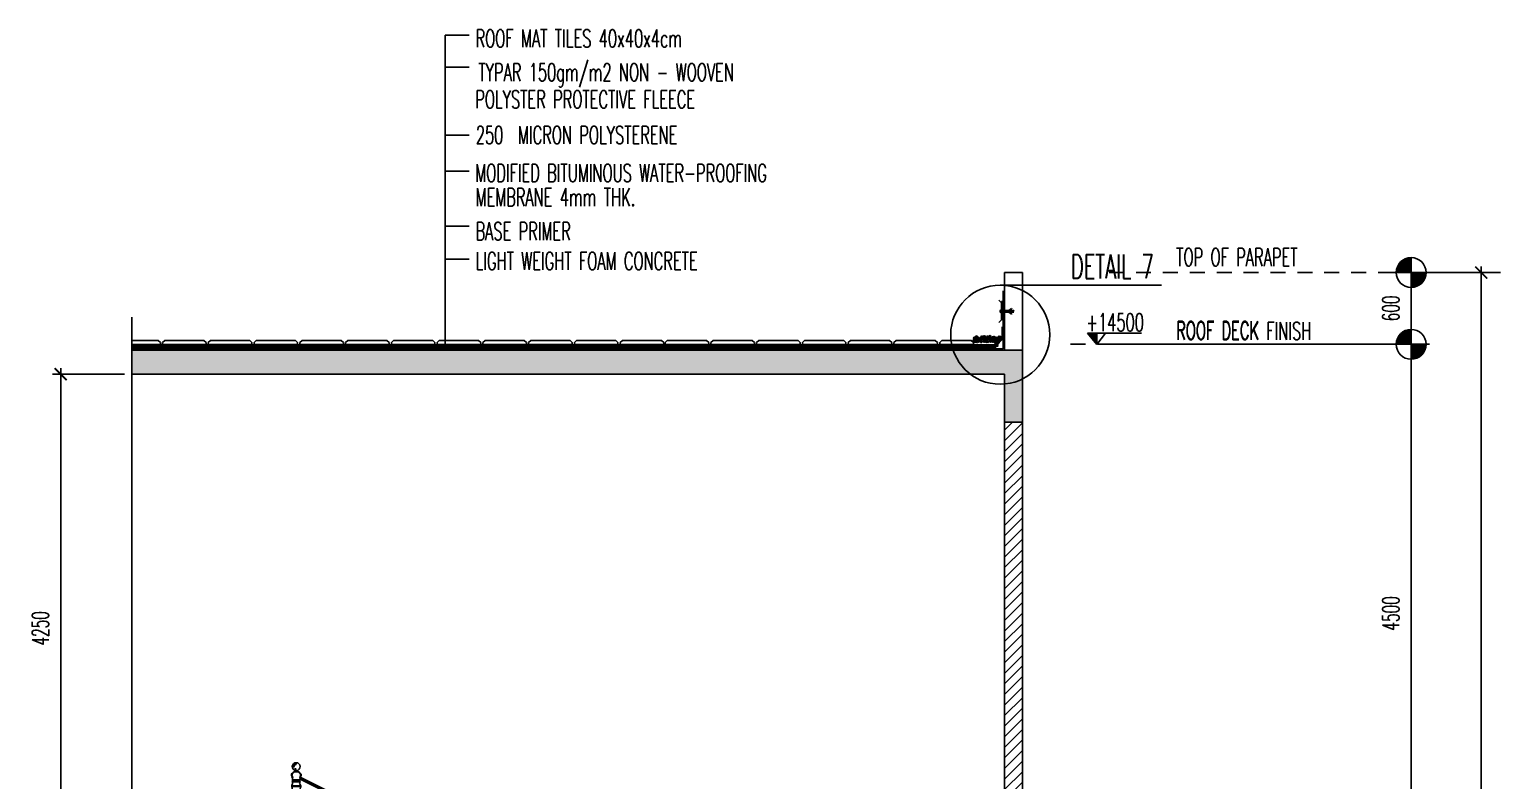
# Model space of a CAD drawing. Extents: x 418021.3 to 418070.1, y 43443.2 to 43479.4.
# Drawn here: x 418033.19 to 418045.52, y 43469.79 to 43476.07 of the extents above; entities that cross this region are included whole.
import ezdxf

# ---------------------------------------------------------------- set-up
doc = ezdxf.new("R2010")
doc.units = 0
doc.header["$MEASUREMENT"] = 0
doc.header["$PDMODE"] = 3
doc.header["$PDSIZE"] = 0.1
doc.linetypes.add('HIDDEN', pattern=[0.375, 0.25, -0.125])
doc.linetypes.add('HIDDEN2', pattern=[0.1875, 0.125, -0.0625])
doc.layers.get('0').update_dxf_attribs({"linetype": 'CONTINUOUS'})
doc.layers.get('DEFPOINTS').update_dxf_attribs({"linetype": 'CONTINUOUS'})
for name, color, linetype in [('2', 11, 'CONTINUOUS'), ('D', 11, 'CONTINUOUS'), ('DIM', 4, 'CONTINUOUS'), ('DIM-OUT', 4, 'CONTINUOUS'), ('EL-LEVS', 4, 'CONTINUOUS'), ('ELE', 3, 'CONTINUOUS'), ('ELEV-LEV', 3, 'CONTINUOUS'), ('Handrail', 4, 'CONTINUOUS'), ('Hatch', 11, 'CONTINUOUS'), ('Plaster', 7, 'CONTINUOUS'), ('RC', 3, 'CONTINUOUS'), ('Step', 3, 'CONTINUOUS'), ('TXT', 2, 'CONTINUOUS'), ('TXT1', 2, 'CONTINUOUS'), ('WALL', 6, 'CONTINUOUS')]:
    doc.layers.add(name, color=color, linetype=linetype)
doc.styles.add('ROMANS', font='ROMANS.shx', dxfattribs={"width": 0.6})
doc.linetypes.add('BATTING', pattern='A,0.0001,-0.1,[134,ltypeshp.shx,S=0.1,R=0,X=-0.1,Y=0],-0.2,[134,ltypeshp.shx,S=0.1,R=180,X=0.1,Y=0],-0.1', length=0.4001)
doc.dimstyles.new('STANDARD in', dxfattribs={"dimtxt": 0.14, "dimasz": 0.1, "dimexe": 0.07, "dimexo": 0.05, "dimgap": 0.1, "dimtad": 1, "dimdec": 0, "dimlfac": 1000, "dimzin": 0, "dimdsep": 46, "dimtxsty": 'ROMANS', "dimblk": 'ARCHTICK', "dimcen": 0.05, "dimdle": 0.05, "dimclrd": 4, "dimclre": 4, "dimclrt": 2, "dimadec": 0, "dimazin": 0, "dimtfac": 1, "dimtdec": 0, "dimtmove": 2, "dimatfit": 3, "dimfxl": 0, "dimtolj": 1, "dimtzin": 0, "dimarcsym": 0})

# ---------------------------------------------------------------- blocks, each defined once
blk = doc.blocks.new('A$C2B08356D')
at = {"layer": '2'}
for p, q in [((0.05, 0.717), (0.05, 0.075)), ((0.054, 0.717), (0.054, 0.075)), ((0.064, 0.717), (0.064, 0.075)), ((0.068, 0.717), (0.068, 0.075)), ((0.078, 0.717), (0.078, 0.075)), ((0.083, 0.717), (0.083, 0.075)), ((0.092, 0.717), (0.092, 0.075)), ((0.097, 0.717), (0.097, 0.075))]:
    blk.add_line(p, q, dxfattribs=at)
for centre in [(0.052, 0.717), (0.066, 0.717), (0.08, 0.717), (0.094, 0.717)]:
    blk.add_arc(centre, 0.00236, 0, 180, dxfattribs=at)
at = {"layer": 'D'}
for centre, radius, start, end in [((0.073, 0.969), 0.033, 278.2132, 261.7868), ((0.073, 0.969), 0.0236, 98.1711, 183.3862), ((0.073, 0.969), 0.0189, 98.1711, 183.3862), ((0.07, 0.99), 0.00238, 286.4552, 89.887), ((0.052, 0.968), 0.00236, 186.5091, 0.2633), ((0.064, 0.95), 0.00237, 68.5646, 237.9249), ((0.073, 0.969), 0.0236, 243.2448, 261.7868), ((0.073, 0.969), 0.0189, 243.2448, 261.7868), ((0.069, 0.948), 0.00248, 279.6354, 63.9382)]:
    blk.add_arc(centre, radius, start, end, dxfattribs=at)
at = {"layer": 'Handrail'}
for p, q in [((0.045, 0.879), (0.044, 0.885)), ((0.05, 0.916), (0.05, 0.926)), ((0.05, 0.926), (0.097, 0.926)), ((0.068, 0.936), (0.078, 0.936)), ((0.068, 0.926), (0.068, 0.936)), ((0.078, 0.926), (0.078, 0.936)), ((0.097, 0.918), (0.097, 0.926)), ((0.102, 0.879), (0.102, 0.885)), ((0.035, 0.804), (0.035, 0.808)), ((0.035, 0.808), (0.111, 0.808)), ((0.035, 0.804), (0.111, 0.804)), ((0.073, 0.86), (0.045, 0.86)), ((0.073, 0.851), (0.045, 0.851)), ((0.073, 0.841), (0.045, 0.841)), ((0.045, 0.757), (0.101, 0.757)), ((0.045, 0.747), (0.045, 0.075)), ((0.045, 0.747), (0.101, 0.747)), ((0.073, 0.86), (0.101, 0.86)), ((0.073, 0.851), (0.101, 0.851)), ((0.073, 0.841), (0.101, 0.841)), ((0.101, 0.747), (0.101, 0.075)), ((0.111, 0.808), (0.111, 0.804)), ((0.017, 0.033), (0.125, 0.033)), ((0.028, 0.042), (0.113, 0.042)), ((0.045, 0.075), (0.102, 0.075)), ((0.045, 0.066), (0.101, 0.066)), ((0.045, 0.042), (0.097, 0.042)), ((0.132, 0.001), (0.132, 0))]:
    blk.add_line(p, q, dxfattribs=at)
for centre, radius, start, end in [((0.053, 0.898), 0.0204, 98.7958, 221.6777), ((0.053, 0.898), 0.0157, 122.816, 237.184), ((0.024, 0.874), 0.0171, 355.2677, 37.2275), ((0.045, 0.865), 0.00472, 90, 270), ((0.044, 0.873), 0.0027, 175.2677, 299.2972), ((0.094, 0.898), 0.0204, 318.3223, 81.6001), ((0.101, 0.865), 0.00472, 270, 90), ((0.094, 0.898), 0.0157, 302.816, 57.184), ((0.103, 0.873), 0.0027, 240.7028, 4.7323), ((0.123, 0.874), 0.0171, 142.7725, 184.7323), ((0.087, 0.801), 0.0521, 144.0908, 172.3064), ((-0.033, 0.777), 0.0734, 350.0762, 21.4955), ((0.046, 0.763), 0.00657, 170.0762, 260.8268), ((0.045, 0.856), 0.00472, 90, 270), ((0.045, 0.846), 0.00472, 90, 270), ((0.045, 0.837), 0.00472, 90, 270), ((0.045, 0.752), 0.00472, 90, 270), ((0.101, 0.856), 0.00472, 270, 90), ((0.101, 0.846), 0.00472, 270, 90), ((0.101, 0.837), 0.00472, 270, 90), ((0.059, 0.801), 0.0521, 7.6936, 35.9092), ((0.1, 0.763), 0.00657, 279.1732, 9.9238), ((0.101, 0.752), 0.00472, 270, 90), ((0.179, 0.777), 0.0734, 158.5045, 189.9238), ((0.017, 0.017), 0.0165, 90, 270), ((0.028, 0.038), 0.00472, 90, 270), ((0.045, 0.054), 0.0118, 90, 270), ((0.045, 0.071), 0.00472, 90, 270), ((0.101, 0.071), 0.00472, 270, 90), ((0.101, 0.054), 0.0118, 270, 90), ((0.113, 0.038), 0.00472, 270, 90), ((0.125, 0.017), 0.0165, 270, 90)]:
    blk.add_arc(centre, radius, start, end, dxfattribs=at)
blk = doc.blocks.new('A$C2180794E')
at = {"layer": 'Handrail'}
blk.add_blockref('A$C2B08356D', (0, 0), dxfattribs=at)
blk = doc.blocks.new('_ARCHTICK')
at = {"color": 0, "linetype": 'ByBlock', "const_width": 0.15}
blk.add_lwpolyline([(-0.5, -0.5), (0.5, 0.5)], dxfattribs=at)
blk = doc.blocks.new('*D134')
at = {"layer": 'DEFPOINTS', "color": 0}
for p in [(418044.518, 43473.434), (418044.747, 43473.434), (418044.518, 43468.934)]:
    blk.add_point(p, dxfattribs=at)
at = {"layer": 'DIM-OUT', "color": 4, "lineweight": -2}
for p, q in [((418044.747, 43468.884), (418044.747, 43473.484)), ((418044.568, 43473.434), (418044.817, 43473.434)), ((418044.568, 43468.934), (418044.817, 43468.934))]:
    blk.add_line(p, q, dxfattribs=at)
at = {"layer": 'DIM-OUT', "color": 4, "lineweight": -2, "xscale": 0.1, "yscale": 0.1, "zscale": 0.1}
for p, rotation in [((418044.747, 43473.434), 90), ((418044.747, 43468.934), 270)]:
    blk.add_blockref('_ARCHTICK', p, dxfattribs=dict(at, rotation=rotation))
at = {"layer": 'DIM-OUT', "color": 2, "insert": (418044.577, 43471.184), "char_height": 0.14, "attachment_point": 5, "rotation": 90, "style": 'ROMANS'}
blk.add_mtext('\\A1;4500', dxfattribs=at)
blk = doc.blocks.new('*D133')
at = {"layer": 'DEFPOINTS', "color": 0}
for p in [(418044.562, 43474.034), (418044.562, 43459.934), (418045.333, 43459.934)]:
    blk.add_point(p, dxfattribs=at)
at = {"layer": 'DIM-OUT', "color": 4, "lineweight": -2}
for p, q in [((418045.333, 43474.084), (418045.333, 43459.884)), ((418044.612, 43474.034), (418045.403, 43474.034)), ((418044.612, 43459.934), (418045.403, 43459.934))]:
    blk.add_line(p, q, dxfattribs=at)
at = {"layer": 'DIM-OUT', "color": 4, "lineweight": -2, "xscale": 0.1, "yscale": 0.1, "zscale": 0.1}
for p, rotation in [((418045.333, 43474.034), 90), ((418045.333, 43459.934), 270)]:
    blk.add_blockref('_ARCHTICK', p, dxfattribs=dict(at, rotation=rotation))
at = {"layer": 'DIM-OUT', "color": 2, "insert": (418045.163, 43466.984), "char_height": 0.14, "attachment_point": 5, "rotation": 90, "style": 'ROMANS'}
blk.add_mtext('\\A1;14100', dxfattribs=at)
blk = doc.blocks.new('*D132')
at = {"layer": 'DEFPOINTS', "color": 0}
for p in [(418044.518, 43474.034), (418044.747, 43474.034), (418044.518, 43473.434)]:
    blk.add_point(p, dxfattribs=at)
at = {"layer": 'DIM-OUT', "color": 4, "lineweight": -2}
for p, q in [((418044.747, 43473.384), (418044.747, 43474.084)), ((418044.568, 43474.034), (418044.817, 43474.034)), ((418044.568, 43473.434), (418044.817, 43473.434))]:
    blk.add_line(p, q, dxfattribs=at)
at = {"layer": 'DIM-OUT', "color": 4, "lineweight": -2, "xscale": 0.1, "yscale": 0.1, "zscale": 0.1}
for p, rotation in [((418044.747, 43474.034), 90), ((418044.747, 43473.434), 270)]:
    blk.add_blockref('_ARCHTICK', p, dxfattribs=dict(at, rotation=rotation))
at = {"layer": 'DIM-OUT', "color": 2, "insert": (418044.577, 43473.734), "char_height": 0.14, "attachment_point": 5, "rotation": 90, "style": 'ROMANS'}
blk.add_mtext('\\A1;600', dxfattribs=at)
blk = doc.blocks.new('*X15')
at = {"color": 0}
for p, q in [((64.922, 92.304), (64.934, 92.317)), ((64.923, 92.288), (64.952, 92.317)), ((64.925, 92.273), (64.97, 92.317)), ((64.928, 92.258), (64.987, 92.317)), ((64.932, 92.244), (65.005, 92.317)), ((64.937, 92.231), (65.023, 92.317)), ((64.942, 92.218), (65.04, 92.317)), ((64.947, 92.206), (65.058, 92.317)), ((64.953, 92.195), (65.076, 92.317)), ((64.96, 92.184), (65.093, 92.317)), ((64.967, 92.173), (65.111, 92.317)), ((64.975, 92.163), (65.129, 92.317)), ((64.983, 92.153), (65.146, 92.317)), ((64.991, 92.144), (65.164, 92.317)), ((65, 92.135), (65.171, 92.307)), ((65.009, 92.127), (65.171, 92.289)), ((65.019, 92.119), (65.171, 92.271)), ((65.029, 92.111), (65.171, 92.254)), ((65.04, 92.104), (65.171, 92.236)), ((65.051, 92.098), (65.171, 92.218)), ((65.063, 92.092), (65.171, 92.201)), ((65.075, 92.086), (65.171, 92.183)), ((65.088, 92.081), (65.171, 92.165)), ((65.101, 92.077), (65.171, 92.148)), ((65.115, 92.073), (65.171, 92.13)), ((65.13, 92.071), (65.171, 92.112)), ((65.145, 92.068), (65.171, 92.094)), ((65.162, 92.067), (65.171, 92.077))]:
    blk.add_line(p, q, dxfattribs=at)
blk = doc.blocks.new('*X14')
at = {"color": 0}
for p, q in [((65.171, 92.554), (65.184, 92.567)), ((65.171, 92.536), (65.2, 92.565)), ((65.171, 92.519), (65.216, 92.563)), ((65.171, 92.501), (65.23, 92.56)), ((65.171, 92.483), (65.244, 92.556)), ((65.171, 92.466), (65.257, 92.552)), ((65.171, 92.448), (65.27, 92.547)), ((65.171, 92.43), (65.282, 92.541)), ((65.171, 92.413), (65.294, 92.535)), ((65.171, 92.395), (65.305, 92.528)), ((65.171, 92.377), (65.315, 92.521)), ((65.171, 92.36), (65.326, 92.514)), ((65.171, 92.342), (65.335, 92.506)), ((65.171, 92.324), (65.345, 92.497)), ((65.182, 92.317), (65.353, 92.489)), ((65.2, 92.317), (65.362, 92.479)), ((65.217, 92.317), (65.37, 92.469)), ((65.235, 92.317), (65.377, 92.459)), ((65.253, 92.317), (65.384, 92.449)), ((65.27, 92.317), (65.391, 92.437)), ((65.288, 92.317), (65.397, 92.426)), ((65.306, 92.317), (65.402, 92.414)), ((65.323, 92.317), (65.407, 92.401)), ((65.341, 92.317), (65.411, 92.387)), ((65.359, 92.317), (65.415, 92.373)), ((65.376, 92.317), (65.418, 92.359)), ((65.394, 92.317), (65.42, 92.343)), ((65.412, 92.317), (65.421, 92.327))]:
    blk.add_line(p, q, dxfattribs=at)
blk = doc.blocks.new('GRAVEL')
at = {"const_width": 0.0187}
for points in [[(0.003, 0.031, 1), (0.022, 0.031, 1)], [(0.151, 0.02, 1), (0.17, 0.02, 1)]]:
    blk.add_lwpolyline(points, format="xyb", close=True, dxfattribs=at)
for centre, radius in [((-0.099, 0.043), 0.0287), ((-0.051, 0.027), 0.0185)]:
    blk.add_circle(centre, radius)
for centre in [(0.126, -0.099), (-0.085, -0.201)]:
    blk.add_arc(centre, 0.185, 79.73376, 118.55998)
for points, start_tangent, end_tangent in [([(-0.171, -0.044), (-0.171, -0.019), (-0.052, -0.019), (-0.052, -0.053), (-0.171, -0.044)], (-0.79246, 0.609924), (-0.79246, 0.609924)), ([(-0.109, 0.084), (-0.109, 0.109), (0.01, 0.109), (0.01, 0.075), (-0.109, 0.084)], (-0.79246, 0.609924), (-0.79246, 0.609924)), ([(-0.027, 0.013), (-0.009, 0.013), (-0.009, -0.076), (-0.034, -0.076), (-0.027, 0.013)], (0.609924, 0.79246), (0.609924, 0.79246)), ([(0.041, 0.059), (0.041, 0.083), (0.16, 0.083), (0.16, 0.05), (0.041, 0.059)], (-0.79246, 0.609924), (-0.79246, 0.609924)), ([(0.041, -0.036), (0.041, -0.011), (0.16, -0.011), (0.16, -0.045), (0.041, -0.036)], (-0.79246, 0.609924), (-0.79246, 0.609924))]:
    blk.add_spline(points, degree=3, dxfattribs=dict(start_tangent=start_tangent, end_tangent=end_tangent))
blk = doc.blocks.new('*D129')
at = {"layer": 'DEFPOINTS', "color": 0}
for p in [(418033.45, 43473.184), (418034.033, 43473.184), (418033.679, 43468.934)]:
    blk.add_point(p, dxfattribs=at)
at = {"layer": 'DIM-OUT', "color": 4, "lineweight": -2}
for p, q in [((418033.45, 43468.884), (418033.45, 43473.234)), ((418033.983, 43473.184), (418033.38, 43473.184)), ((418033.629, 43468.934), (418033.38, 43468.934))]:
    blk.add_line(p, q, dxfattribs=at)
at = {"layer": 'DIM-OUT', "color": 4, "lineweight": -2, "xscale": 0.1, "yscale": 0.1, "zscale": 0.1}
for p, rotation in [((418033.45, 43473.184), 90), ((418033.45, 43468.934), 270)]:
    blk.add_blockref('_ARCHTICK', p, dxfattribs=dict(at, rotation=rotation))
at = {"layer": 'DIM-OUT', "color": 2, "insert": (418033.28, 43471.059), "char_height": 0.14, "attachment_point": 5, "rotation": 90, "style": 'ROMANS'}
blk.add_mtext('\\A1;4250', dxfattribs=at)

msp = doc.modelspace()

# ---------------------------------------------------------------- hatches: boundary and pattern name
h = msp.add_hatch()
h.set_pattern_fill('ANSI31', color=256, scale=0.054688, style=0)
h.set_pattern_definition([(135, (418028.52101, 43476.210795), (0.0048337378, 0.0048337378), [])])
edge = h.paths.add_edge_path()
edge.add_ellipse((418041.3297, 43473.7835), major_axis=(0, 0.0114), ratio=0.8471268, start_angle=0, end_angle=360, ccw=False)
at = {"layer": 'ELEV-LEV', "linetype": 'Continuous'}
h = msp.add_hatch(dxfattribs=at)
h.set_pattern_fill('ANSI31', color=6, scale=0.0152, angle=450, style=0)
h.set_pattern_definition([(135, (417975.8923024, 43484.6901903), (-0.001343502884, -0.001343502884), [])])
h.paths.add_polyline_path([(418042.0401, 43473.5264), (418042.1182, 43473.4322), (418042.1182, 43473.5264)])
at = {"layer": 'Hatch'}
h = msp.add_hatch(dxfattribs=at)
h.set_pattern_fill('AR-CONC', color=256, scale=0.03, style=0)
h.set_pattern_definition([(50, (7.18398, 0), (0.21517805478, -0.018825640495), [0.0225, -0.2475]), (355, (7.18398, 0), (-0.04162540008, 0.22565764011), [0.018, -0.198]), (100.4514, (7.20191, -0.00157), (0.17355281451, 0.20683186262), [0.019122057, -0.2103426336]), (46.1842, (7.18398, 0.06), (0.32017231459, -0.0496557043), [0.03375, -0.37125]), (96.6356, (7.21066, 0.05586), (0.28039881166, 0.29223536127), [0.0286830864, -0.3155139]), (351.1842, (7.18398, 0.06), (0.28039858354, 0.29223558028), [0.027, -0.297]), (21, (7.21398, 0.045), (0.179072115636, -0.1207856672), [0.0225, -0.2475]), (326, (7.21398, 0.045), (0.07299459958, 0.21754501351), [0.018, -0.198]), (71.4514, (7.2289, 0.03493), (0.25206678857, 0.09675914901), [0.019122057, -0.2103426336]), (37.5, (7.18398, 0), (0.003647956595, 0.09986815615), [0, -0.1956, 0, -0.201, 0, -0.19875]), (7.5, (7.18398, 0), (0.078920861233, 0.118323513565), [0, -0.1146, 0, -0.1911, 0, -0.07575]), (327.5, (7.11708, 0), (0.160146730852, -0.00676646152), [0, -0.075, 0, -0.234, 0, -0.3105]), (317.5, (7.08708, 0), (0.174955850803, 0.0300314947), [0, -0.0975, 0, -0.1554, 0, -0.2205])])
h.paths.add_polyline_path([(418034.0433, 43473.3838), (418034.0433, 43473.1838), (418041.3445, 43473.1838), (418041.3445, 43472.7838), (418041.4945, 43472.7838), (418041.4945, 43473.3838)])
h = msp.add_hatch(dxfattribs=at)
h.set_pattern_fill('ANSI31', color=256, scale=0.5, style=0)
h.set_pattern_definition([(45, (7.18398, 0), (-0.044194173824, 0.044194173824), [])])
h.paths.add_polyline_path([(418041.4945, 43472.7838), (418041.3445, 43472.7838), (418041.3445, 43466.6338), (418041.4945, 43466.6338)])

# ---------------------------------------------------------------- linework, layer by layer
for p, q in [((418041.3083, 43473.7104), (418041.3123, 43473.7104)), ((418041.3083, 43473.7076), (418041.3123, 43473.7076)), ((418041.3123, 43473.7104), (418041.3123, 43473.7076)), ((418041.3154, 43473.7217), (418041.3154, 43473.7201)), ((418041.3154, 43473.7217), (418041.3175, 43473.7217)), ((418041.3175, 43473.7217), (418041.3175, 43473.6964)), ((418041.3154, 43473.698), (418041.3154, 43473.6964)), ((418041.3154, 43473.6964), (418041.3175, 43473.6964)), ((418041.3257, 43473.579), (418041.3257, 43473.4753)), ((418041.3234, 43473.495), (418041.2423, 43473.4138)), ((418041.3348, 43473.4822), (418041.2494, 43473.3967)), ((418041.076, 43473.4122), (418041.076, 43473.3967)), ((418041.076, 43473.4104), (418041.076, 43473.3967))]:
    msp.add_line(p, q)
at = {"linetype": 'HIDDEN', "ltscale": 0.6}
for p, q in [((418041.3175, 43473.716), (418041.4228, 43473.716)), ((418041.3175, 43473.702), (418041.4228, 43473.702)), ((418041.4033, 43473.7326), (418041.3808, 43473.716)), ((418041.4033, 43473.6855), (418041.3808, 43473.702)), ((418041.386, 43473.71), (418041.3963, 43473.71)), ((418041.386, 43473.7081), (418041.3963, 43473.7081)), ((418041.3888, 43473.716), (418041.4075, 43473.7266)), ((418041.3888, 43473.702), (418041.4075, 43473.6915)), ((418041.4135, 43473.71), (418041.4032, 43473.71)), ((418041.4135, 43473.7081), (418041.4032, 43473.7081)), ((418041.4075, 43473.7266), (418041.4033, 43473.7326)), ((418041.4075, 43473.6915), (418041.4033, 43473.6855))]:
    msp.add_line(p, q, dxfattribs=at)
at = {"color": 2, "linetype": 'HIDDEN', "ltscale": 0.3}
for q in [(418041.3175, 43473.713), (418041.3175, 43473.7051)]:
    msp.add_line((418041.3906, 43473.709), q, dxfattribs=at)
at = {"color": 1}
msp.add_lwpolyline([(418041.2974, 43473.6156), (418041.3201, 43473.6384), (418041.3201, 43473.7797), (418041.2974, 43473.8025)], dxfattribs=at)
for centre, start, end in [((418041.3167, 43473.7117), 98.8444, 188.18259), ((418041.3167, 43473.7064), 171.81741, 261.1556)]:
    msp.add_arc(centre, 0.00851, start, end)
at = {"color": 2, "linetype": 'HIDDEN', "ltscale": 0.3}
for centre, radius, start, end in [((418041.3459, 43473.7096), 0.00499, 155.14084, 220.01583), ((418041.35, 43473.7095), 0.00491, 156.56647, 216.45198), ((418041.3535, 43473.7095), 0.00469, 157.30192, 214.55974), ((418041.3574, 43473.7095), 0.00481, 160.32339, 210.72406), ((418041.3587, 43473.7093), 0.00318, 148.98297, 221.55687), ((418041.3613, 43473.7093), 0.00318, 151.88678, 209.95998), ((418041.3641, 43473.7093), 0.00318, 154.83126, 209.95998), ((418041.3664, 43473.7093), 0.00318, 159.55795, 209.95998), ((418041.3686, 43473.7093), 0.00318, 159.55795, 209.95998)]:
    msp.add_arc(centre, radius, start, end, dxfattribs=at)
at = {"linetype": 'HIDDEN', "ltscale": 0.6}
for centre, start, end in [((418041.4135, 43473.7202), 270, 335.98215), ((418041.4135, 43473.6979), 24.01785, 90)]:
    msp.add_arc(centre, 0.0102, start, end, dxfattribs=at)
at = {"extrusion": (0, 0, -1)}
msp.add_ellipse((418041.3297, 43473.7835), major_axis=(0, 0.0114), ratio=0.8471268, dxfattribs=at)
at = {"linetype": 'HIDDEN', "ltscale": 0.6, "extrusion": (0, 0, -1)}
for centre, start_param, end_param in [((418041.3825, 43473.709), 6.9409633, 8.7669999), ((418041.3825, 43473.709), 3.7993707, 5.6254073), ((418041.3997, 43473.709), 6.9409633, 8.7669999), ((418041.3997, 43473.709), 3.7993707, 5.6254073)]:
    msp.add_ellipse(centre, major_axis=(-0.00435, 0), ratio=0.3708986, start_param=start_param, end_param=end_param, dxfattribs=at)
at = {"layer": 'DIM', "color": 6}
msp.add_line((418042.6587, 43473.928), (418041.3089, 43473.928), dxfattribs=at)
msp.add_circle((418041.3089, 43473.5141), 0.414, dxfattribs=at)
at = {"layer": 'DIM-OUT'}
msp.add_line((418035.4536, 43469.8143), (418039.879, 43467.6015), dxfattribs=at)
at = {"layer": 'EL-LEVS', "color": 11, "linetype": 'HIDDEN2'}
for p, q in [((418042.2202, 43474.0338), (418045.5193, 43474.0338)), ((418041.898, 43473.4338), (418044.9008, 43473.4338)), ((418042.2202, 43473.4338), (418044.9008, 43473.4338))]:
    msp.add_line(p, q, dxfattribs=at)
at = {"layer": 'ELE'}
for p, q in [((418036.6667, 43473.4012), (418036.6667, 43476.0193)), ((418036.6667, 43476.0193), (418036.8664, 43476.0193)), ((418036.6667, 43475.7509), (418036.8664, 43475.7509)), ((418036.6667, 43475.1831), (418036.8664, 43475.1831)), ((418036.6667, 43474.8813), (418036.8664, 43474.8813)), ((418036.6667, 43474.4222), (418036.8664, 43474.4222)), ((418036.6667, 43474.1468), (418036.8664, 43474.1468))]:
    msp.add_line(p, q, dxfattribs=at)
at = {"layer": 'ELEV-LEV', "color": 6}
for p, q in [((418042.4906, 43473.5264), (418042.0401, 43473.5264)), ((418042.0401, 43473.5264), (418042.1182, 43473.4322)), ((418042.1909, 43473.5264), (418042.1182, 43473.4322)), ((418042.1182, 43473.5264), (418042.1182, 43473.4322))]:
    msp.add_line(p, q, dxfattribs=at)
at = {"layer": 'Hatch', "linetype": 'BATTING', "ltscale": 0.03}
msp.add_lwpolyline([(418041.2929, 43473.4173), (418034.0433, 43473.4173)], dxfattribs=at)
at = {"layer": 'Plaster'}
for p in [(418041.3344, 43473.8817), (418034.0433, 43473.3967)]:
    msp.add_line(p, (418041.3344, 43473.3967), dxfattribs=at)
at = {"layer": 'RC'}
for p, q in [((418040.8026, 43473.4489), (418040.8208, 43473.4671)), ((418040.8208, 43473.4671), (418041.067, 43473.4671)), ((418041.067, 43473.4671), (418041.0852, 43473.4489)), ((418040.8026, 43473.432), (418040.8026, 43473.4489)), ((418041.0852, 43473.432), (418040.8026, 43473.432)), ((418041.0852, 43473.4489), (418041.0852, 43473.432))]:
    msp.add_line(p, q, dxfattribs=at)
at = {"layer": 'RC', "color": 4}
for p, q in [((418041.2957, 43473.4307), (418034.0433, 43473.4307)), ((418041.2934, 43473.4284), (418034.0433, 43473.4284)), ((418041.2754, 43473.4058), (418034.0433, 43473.4058))]:
    msp.add_line(p, q, dxfattribs=at)
at = {"layer": 'RC', "color": 11, "linetype": 'HIDDEN', "ltscale": 0.7, "const_width": 0.00342}
for points in [[(418041.3363, 43473.7595), (418041.3363, 43473.5958)], [(418041.2754, 43473.4058), (418041.076, 43473.4058)]]:
    msp.add_lwpolyline(points, dxfattribs=at)
at = {"layer": 'RC', "color": 4, "linetype": 'HIDDEN', "ltscale": 0.7}
msp.add_lwpolyline([(418041.3331, 43473.6273, 0.00285, 0.00285, 0), (418041.3331, 43473.4829, 0.00427, 0.00427, 0), (418041.2497, 43473.3995, 0.00285, 0.00285, 0), (418034.0433, 43473.3995, 0.00285, 0.00285, 0)], format="xyseb", dxfattribs=at)
at = {"layer": 'RC', "color": 11, "linetype": 'HIDDEN', "ltscale": 0.7}
msp.add_lwpolyline([(418041.328, 43473.6273, 0.00285, 0.00285, 0), (418041.328, 43473.4938, 0.00427, 0.00427, 0), (418041.2423, 43473.4081, 0.00427, 0.00427, 0)], format="xyseb", dxfattribs=at)
at = {"layer": 'RC', "color": 11, "linetype": 'HIDDEN', "ltscale": 0.7, "const_width": 0.00342}
msp.add_lwpolyline([(418041.3311, 43473.5822, -0.1798299), (418041.3363, 43473.5958, -0.4162438)], format="xyb", dxfattribs=at)
at = {"layer": 'RC'}
msp.add_lwpolyline([(418034.0433, 43473.4671), (418034.2652, 43473.4671), (418034.2835, 43473.4489), (418034.2835, 43473.432), (418034.0433, 43473.432)], dxfattribs=at)
for points in [[(418034.6663, 43473.432), (418034.3017, 43473.432), (418034.3017, 43473.4489), (418034.3199, 43473.4671), (418034.648, 43473.4671), (418034.6663, 43473.4489)], [(418035.0491, 43473.432), (418034.6845, 43473.432), (418034.6845, 43473.4489), (418034.7027, 43473.4671), (418035.0308, 43473.4671), (418035.0491, 43473.4489)], [(418035.4319, 43473.432), (418035.0673, 43473.432), (418035.0673, 43473.4489), (418035.0855, 43473.4671), (418035.4136, 43473.4671), (418035.4319, 43473.4489)], [(418035.8147, 43473.432), (418035.4501, 43473.432), (418035.4501, 43473.4489), (418035.4683, 43473.4671), (418035.7965, 43473.4671), (418035.8147, 43473.4489)], [(418036.1975, 43473.432), (418035.8329, 43473.432), (418035.8329, 43473.4489), (418035.8511, 43473.4671), (418036.1792, 43473.4671), (418036.1975, 43473.4489)], [(418036.5803, 43473.432), (418036.2157, 43473.432), (418036.2157, 43473.4489), (418036.2339, 43473.4671), (418036.5621, 43473.4671), (418036.5803, 43473.4489)], [(418036.9631, 43473.432), (418036.5985, 43473.432), (418036.5985, 43473.4489), (418036.6167, 43473.4671), (418036.9449, 43473.4671), (418036.9631, 43473.4489)], [(418037.3459, 43473.432), (418036.9813, 43473.432), (418036.9813, 43473.4489), (418036.9996, 43473.4671), (418037.3277, 43473.4671), (418037.3459, 43473.4489)], [(418037.7287, 43473.432), (418037.3641, 43473.432), (418037.3641, 43473.4489), (418037.3823, 43473.4671), (418037.7105, 43473.4671), (418037.7287, 43473.4489)], [(418038.1115, 43473.432), (418037.7469, 43473.432), (418037.7469, 43473.4489), (418037.7652, 43473.4671), (418038.0933, 43473.4671), (418038.1115, 43473.4489)], [(418038.4943, 43473.432), (418038.1297, 43473.432), (418038.1297, 43473.4489), (418038.148, 43473.4671), (418038.4761, 43473.4671), (418038.4943, 43473.4489)], [(418038.8703, 43473.432), (418038.5057, 43473.432), (418038.5057, 43473.4489), (418038.5239, 43473.4671), (418038.8521, 43473.4671), (418038.8703, 43473.4489)], [(418039.2531, 43473.432), (418038.8885, 43473.432), (418038.8885, 43473.4489), (418038.9067, 43473.4671), (418039.2349, 43473.4671), (418039.2531, 43473.4489)], [(418039.6359, 43473.432), (418039.2713, 43473.432), (418039.2713, 43473.4489), (418039.2896, 43473.4671), (418039.6177, 43473.4671), (418039.6359, 43473.4489)], [(418040.0187, 43473.432), (418039.6541, 43473.432), (418039.6541, 43473.4489), (418039.6724, 43473.4671), (418040.0005, 43473.4671), (418040.0187, 43473.4489)], [(418040.4015, 43473.432), (418040.0369, 43473.432), (418040.0369, 43473.4489), (418040.0552, 43473.4671), (418040.3833, 43473.4671), (418040.4015, 43473.4489)], [(418040.7843, 43473.432), (418040.4198, 43473.432), (418040.4198, 43473.4489), (418040.438, 43473.4671), (418040.7661, 43473.4671), (418040.7843, 43473.4489)]]:
    msp.add_lwpolyline(points, close=True, dxfattribs=at)
at = {"layer": 'Step'}
msp.add_line((418034.0433, 43473.6611), (418034.0433, 43459.2769), dxfattribs=at)
at = {"layer": 'Step', "color": 11}
for p, q in [((418035.4536, 43469.808), (418039.8727, 43467.5985)), ((418035.4536, 43469.7979), (418039.8667, 43467.5913))]:
    msp.add_line(p, q, dxfattribs=at)
at = {"layer": 'TXT1'}
for p, q in [((418044.7466, 43474.1588), (418044.7466, 43473.9088)), ((418044.7466, 43473.5588), (418044.7466, 43473.3088)), ((418044.7466, 43473.5588), (418044.7466, 43473.3088))]:
    msp.add_line(p, q, dxfattribs=at)
for centre in [(418044.7466, 43474.0338), (418044.7466, 43473.4338), (418044.7466, 43473.4338)]:
    msp.add_circle(centre, 0.125, dxfattribs=at)
at = {"layer": 'WALL'}
for p, q in [((418041.3445, 43474.0338), (418041.3445, 43473.3838)), ((418041.3445, 43474.0338), (418041.4945, 43474.0338)), ((418041.3445, 43473.4338), (418041.3445, 43474.0338)), ((418041.4945, 43474.0338), (418041.4945, 43459.0914)), ((418041.4945, 43473.3838), (418034.0433, 43473.3838)), ((418034.0433, 43473.1838), (418041.3445, 43473.1838)), ((418041.3445, 43473.1838), (418041.3445, 43466.6338)), ((418041.4945, 43472.7838), (418041.3445, 43472.7838))]:
    msp.add_line(p, q, dxfattribs=at)

# ---------------------------------------------------------------- block references
at = {"color": 11, "xscale": -0.136718749980481, "yscale": 0.13671875, "zscale": 0.13671875, "rotation": 21.42593446762471}
msp.add_blockref('GRAVEL', (418041.1089, 43473.4838), dxfattribs=at)
at = {"xscale": -0.13671875, "yscale": 0.13671875, "zscale": 0.13671875}
for p in [(418041.1046, 43473.4583), (418041.1902, 43473.4596), (418041.2161, 43473.4878)]:
    msp.add_blockref('GRAVEL', p, dxfattribs=at)
at = {"yscale": 0.13671875, "zscale": 0.13671875}
for p, xscale, rotation in [((418041.1383, 43473.4661), -0.1367187500055833, 326.3723003207056), ((418041.1686, 43473.487), -0.1367187499951571, 0.8444592792540817), ((418041.2359, 43473.4686), -0.1367187499831394, 171.1665992724586), ((418041.2643, 43473.4869), -0.1367187499831394, 171.1665992724586), ((418041.2783, 43473.459), -0.1367187499831394, 171.1665992724586), ((418041.2998, 43473.4801), -0.1367187500022039, 257.8893519467449)]:
    msp.add_blockref('GRAVEL', p, dxfattribs=dict(at, xscale=xscale, rotation=rotation))
at = {"layer": 'Step'}
msp.add_blockref('A$C2180794E', (418035.3468, 43468.9338), dxfattribs=at)
at = {"layer": 'TXT1', "xscale": -0.5, "yscale": 0.5, "zscale": 0.5}
for name, p in [('*X14', (418077.3323, 43427.8753)), ('*X15', (418077.3323, 43427.8753)), ('*X14', (418077.3323, 43427.2753)), ('*X15', (418077.3323, 43427.2753))]:
    msp.add_blockref(name, p, dxfattribs=at)

# ---------------------------------------------------------------- texts
at = {"layer": 'TXT', "style": 'ROMANS', "width": 0.6}
for s, height, p in [('ROOF MAT TILES 40x40x4cm', 0.148966, (418036.9202, 43475.917)), ('TYPAR 150gm/m2 NON - WOOVEN', 0.148966, (418036.9439, 43475.6339)), ('POLYSTER PROTECTIVE FLEECE', 0.148966, (418036.9178, 43475.4073)), ('250  MICRON POLYSTERENE', 0.148966, (418036.9225, 43475.1094)), ('MODIFIED BITUMINOUS WATER-PROOFING', 0.148966, (418036.9177, 43474.7917)), ('MEMBRANE 4mm THK.', 0.148966, (418036.9201, 43474.5901)), ('BASE PRIMER', 0.148966, (418036.9201, 43474.3052)), ('LIGHT WEIGHT FOAM CONCRETE', 0.148966, (418036.92, 43474.0558)), ('TOP OF PARAPET', 0.148966, (418042.7812, 43474.0884)), ('+14500', 0.14897, (418042.0281, 43473.5432)), ('ROOF DECK ', 0.14897, (418042.7812, 43473.4772)), ('ROOF DECK FINISH', 0.148966, (418042.7812, 43473.4714))]:
    msp.add_text(s, height=height, dxfattribs=at).set_placement(p)
at = {"layer": 'TXT', "color": 6, "style": 'ROMANS', "width": 0.6}
msp.add_text('DETAIL 7', height=0.2, dxfattribs=at).set_placement((418041.8985, 43473.9839))

# ---------------------------------------------------------------- dimensions: what is measured, and where the dimension line sits
at = {"layer": 'DIM-OUT'}
for base, p1, p2, angle, picture, middle in [((418044.7466, 43474.0338), (418044.5178, 43473.4338), (418044.5178, 43474.0338), 270, '*D132', (418044.5766, 43473.7338)), ((418045.3329, 43459.9338), (418044.5618, 43474.0338), (418044.5618, 43459.9338), 90, '*D133', (418045.1629, 43466.9838)), ((418044.7466, 43473.4338), (418044.5178, 43468.9338), (418044.5178, 43473.4338), 270, '*D134', (418044.5766, 43471.1838)), ((418033.4503, 43473.1838), (418033.6791, 43468.9338), (418034.033, 43473.1838), 270, '*D129', (418033.2803, 43471.0588))]:
    dim = msp.add_linear_dim(base=base, p1=p1, p2=p2, angle=angle, dimstyle='STANDARD in', dxfattribs=at)
    dim.commit()
    dim.dimension.update_dxf_attribs({"geometry": picture, "text_midpoint": middle})

doc.saveas('drawing.dxf')
